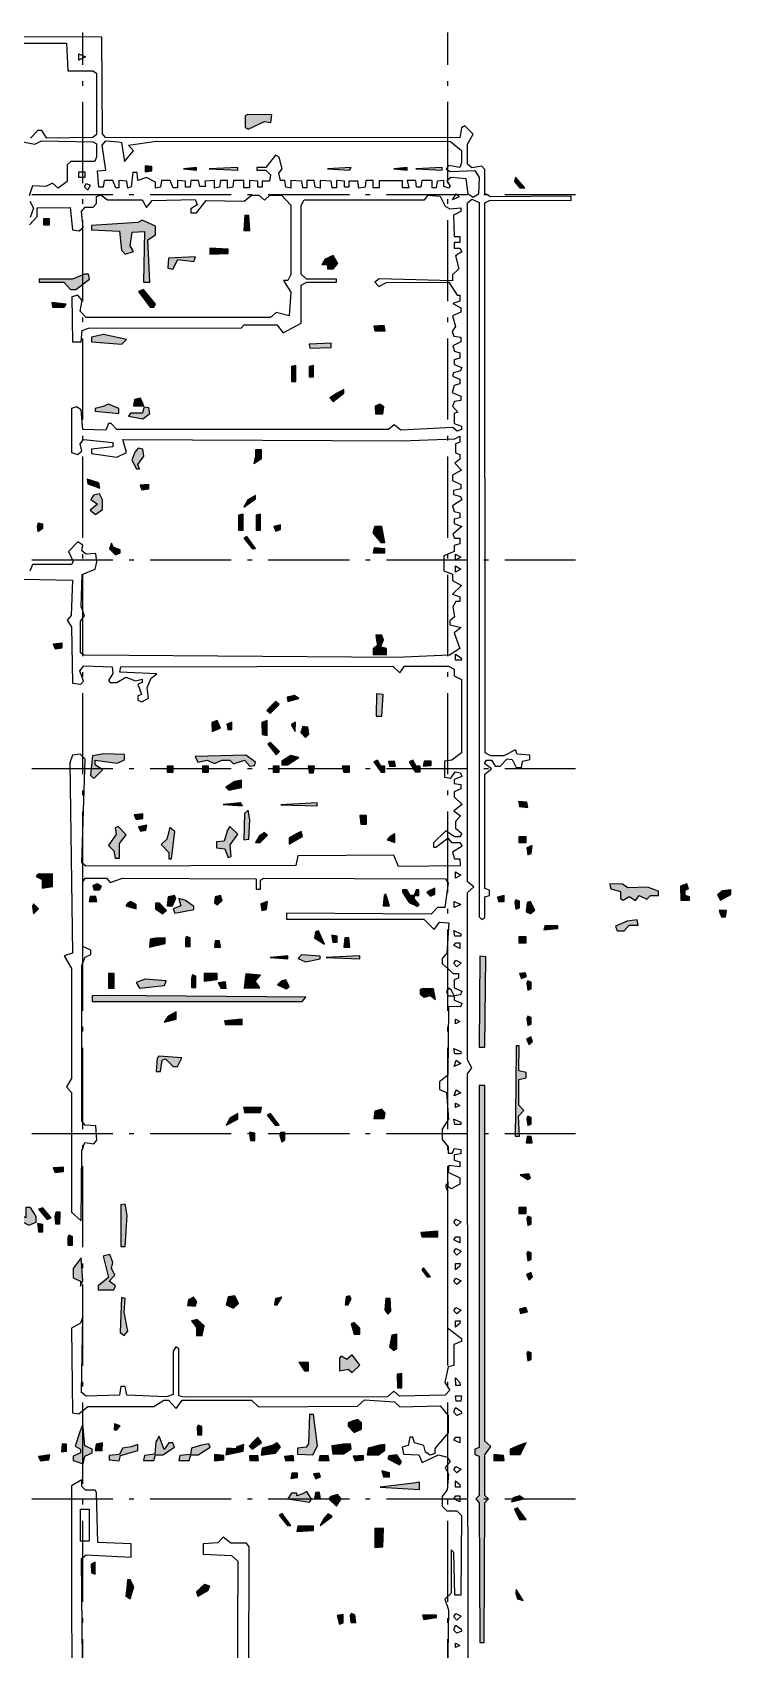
# Model space of a CAD drawing. Header units: millimetres. Extents: x -7200 to 93979, y -9600 to 40920.
# Drawn here: x 81929 to 93979, y 7298 to 35200 of the extents above; entities that cross this region are included whole.
import ezdxf

# ---------------------------------------------------------------- set-up
doc = ezdxf.new("R2010")
doc.units = ezdxf.units.MM
doc.linetypes.add('ОСЕВАЯ', pattern=[2040, 1400, -280, 80, -280])
for name, color, linetype in [('ЗАЛИВКА', 7, 'Continuous'), ('ОСИ', 1, 'ОСЕВАЯ'), ('ПЛАН', 7, 'Continuous')]:
    doc.layers.add(name, color=color, linetype=linetype)

msp = doc.modelspace()

# ---------------------------------------------------------------- hatches: boundary and pattern name
at = {"layer": 'ЗАЛИВКА'}
for points in [[(85647, 33782), (85602, 33757), (85602, 33559), (85650, 33528), (85932, 33660), (86046, 33645), (86061, 33777)], [(83876, 32846), (83876, 32792), (83990, 32808), (83990, 32884), (83876, 32899)], [(84536, 32846), (84764, 32820), (84764, 32871)], [(84980, 32846), (85475, 32820), (85475, 32871)], [(87023, 32846), (87401, 32820), (87432, 32871)], [(88166, 32846), (88394, 32820), (88394, 32871)], [(88546, 32846), (89003, 32820), (89003, 32871)], [(90265, 32704), (90247, 32625), (90341, 32516), (90425, 32516)], [(82124, 31932), (82124, 31881), (82226, 31881), (82226, 31983), (82124, 31983)], [(83749, 31919), (82949, 31868), (82949, 31792), (83431, 31767), (83467, 31444), (83530, 31371), (83675, 31419), (83614, 31518), (83650, 31754), (83863, 31764), (83848, 30891), (83957, 30891), (83921, 31622), (84053, 31708), (84053, 31856), (83825, 31957)], [(85594, 32044), (85576, 31780), (85680, 31780), (85665, 32041)], [(84277, 31305), (84269, 31132), (84355, 31117), (84439, 31279), (84716, 31249), (84744, 31325)], [(84992, 31424), (84992, 31371), (85310, 31386), (85310, 31462), (84992, 31477)], [(86980, 31285), (86922, 31196), (87023, 31196), (87023, 31120), (87117, 31120), (87201, 31213), (87122, 31348)], [(82827, 31026), (82619, 30942), (82048, 30942), (82048, 30891), (82472, 30891), (82589, 30764), (82680, 30764), (82913, 30944), (82898, 31026)], [(83759, 30731), (83962, 30460), (84025, 30460), (84056, 30510), (83845, 30764)], [(82264, 30538), (82279, 30460), (82477, 30460), (82510, 30513)], [(87823, 30132), (87838, 30053), (88016, 30053), (88001, 30142)], [(83157, 29987), (82949, 29939), (82949, 29863), (83474, 29820), (83556, 29901)], [(86703, 29822), (86719, 29754), (87087, 29761), (87087, 29838)], [(86399, 29437), (86401, 29178), (86477, 29178), (86477, 29452)], [(86703, 29437), (86706, 29254), (86782, 29254), (86782, 29452)], [(87188, 28977), (87061, 28893), (87120, 28830), (87302, 28975), (87302, 29038)], [(83150, 28746), (83012, 28708), (83012, 28665), (83419, 28627), (83419, 28711), (83241, 28784)], [(83690, 28868), (83672, 28759), (83850, 28759), (83797, 28886)], [(87846, 28749), (87848, 28619), (87975, 28619), (87993, 28741), (87924, 28784)], [(83843, 28683), (83830, 28632), (83624, 28632), (83589, 28576), (83837, 28530), (83957, 28624), (83939, 28721), (83858, 28736)], [(83700, 27957), (83647, 27817), (83726, 27667), (83779, 27667), (83749, 27746), (83855, 27888), (83837, 28010), (83754, 28025)], [(85779, 27896), (85749, 27764), (85881, 27850), (85881, 27997), (85779, 27997)], [(82873, 27492), (82888, 27413), (83091, 27337), (83076, 27426)], [(83787, 27388), (83820, 27307), (83939, 27325), (83939, 27401)], [(82982, 27218), (82936, 27139), (83051, 27061), (82924, 26956), (83018, 26883), (83139, 26969), (83139, 27137), (83086, 27236)], [(85647, 27134), (85576, 27007), (85779, 27154), (85779, 27210)], [(85485, 26873), (85487, 26614), (85564, 26614), (85564, 26888)], [(85790, 26873), (85792, 26614), (85868, 26614), (85868, 26888)], [(82010, 26677), (82025, 26591), (82111, 26644), (82111, 26715), (82028, 26731)], [(86094, 26675), (86132, 26593), (86211, 26624), (86211, 26703)], [(87820, 26621), (87805, 26568), (87940, 26398), (88013, 26398), (87962, 26677), (87838, 26677)], [(83279, 26340), (83259, 26291), (83363, 26187), (83444, 26218), (83444, 26271), (83322, 26319), (83297, 26385)], [(85576, 26472), (85724, 26296), (85779, 26296), (85632, 26500)], [(87828, 26304), (87810, 26223), (88013, 26223), (88013, 26291)], [(82289, 24646), (82322, 24565), (82441, 24583), (82441, 24659)], [(87869, 24712), (87884, 24624), (87810, 24565), (87810, 24469), (88039, 24469), (88039, 24568), (87937, 24598), (87990, 24715), (87957, 24799), (87853, 24799)], [(86325, 23733), (86340, 23656), (86528, 23707), (86452, 23758)], [(87866, 23786), (87861, 23403), (87962, 23403), (87985, 23778)], [(86048, 23578), (85975, 23502), (86031, 23446), (86188, 23606), (86122, 23654)], [(85028, 23291), (85031, 23136), (85178, 23197), (85119, 23326)], [(85282, 23263), (85300, 23174), (85373, 23174), (85373, 23301)], [(85891, 23291), (85894, 23085), (85982, 23070), (85982, 23326)], [(86396, 23260), (86462, 23139), (86467, 23301)], [(86579, 23172), (86561, 23118), (86642, 23037), (86698, 23093), (86681, 23212), (86597, 23227)], [(85995, 22920), (86137, 22735), (86193, 22791), (86038, 22946)], [(83165, 22750), (82967, 22717), (82931, 22382), (82987, 22326), (83139, 22474), (83012, 22565), (83012, 22641), (83391, 22590), (83520, 22649), (83520, 22743)], [(84739, 22705), (84784, 22611), (84947, 22646), (85069, 22583), (85198, 22641), (85338, 22641), (85399, 22580), (85592, 22641), (85680, 22537), (85762, 22552), (85782, 22611), (85614, 22730)], [(86389, 22722), (86236, 22628), (86236, 22565), (86333, 22565), (86528, 22692)], [(87820, 22613), (87947, 22438), (88013, 22438), (88013, 22540), (87940, 22540), (87884, 22641)], [(88077, 22618), (88092, 22540), (88193, 22540), (88178, 22628)], [(88432, 22616), (88534, 22441), (88622, 22438), (88622, 22540), (88549, 22540), (88493, 22641)], [(88691, 22626), (88673, 22537), (88813, 22552), (88813, 22628)], [(84256, 22489), (84256, 22438), (84358, 22438), (84358, 22540), (84256, 22540)], [(84866, 22489), (84866, 22438), (84967, 22438), (84967, 22540), (84866, 22540)], [(86084, 22489), (86084, 22438), (86186, 22438), (86186, 22540), (86084, 22540)], [(86698, 22484), (86706, 22425), (86782, 22425), (86797, 22540), (86691, 22540)], [(87287, 22499), (87302, 22438), (87404, 22438), (87404, 22540), (87272, 22540)], [(85424, 22273), (85267, 22179), (85322, 22123), (85538, 22172), (85538, 22298)], [(85221, 21880), (85553, 21854), (85523, 21905)], [(85592, 21722), (85576, 21268), (85665, 21283), (85680, 21613), (85650, 21778)], [(86219, 21875), (86846, 21854), (86846, 21905)], [(90328, 21887), (90336, 21842), (90481, 21826), (90463, 21918), (90318, 21933)], [(83358, 21476), (83375, 21369), (83241, 21171), (83337, 21080), (83355, 20953), (83431, 20953), (83431, 21207), (83548, 21354), (83408, 21499)], [(83685, 21702), (83718, 21621), (83837, 21638), (83837, 21715)], [(83759, 21496), (83794, 21418), (83888, 21435), (83903, 21524)], [(85297, 21435), (85239, 21248), (85107, 21232), (85107, 21131), (85251, 21113), (85307, 20966), (85361, 20984), (85345, 21182), (85475, 21369), (85335, 21499)], [(87577, 21689), (87597, 21537), (87696, 21537), (87696, 21689)], [(84302, 21484), (84251, 21283), (84150, 21189), (84282, 21052), (84282, 20940), (84332, 20940), (84386, 21410)], [(85850, 21339), (85779, 21220), (85858, 21220), (85985, 21347), (85937, 21397)], [(86498, 21377), (86363, 21298), (86363, 21194), (86592, 21329), (86569, 21410)], [(88100, 21319), (88054, 21268), (88186, 21220), (88186, 21372)], [(90323, 21270), (90323, 21220), (90450, 21220), (90450, 21321), (90323, 21321)], [(90460, 21131), (90476, 21011), (90539, 21034), (90554, 21169)], [(82025, 20676), (81995, 20638), (82099, 20582), (82099, 20433), (82276, 20463), (82276, 20681)], [(82974, 20483), (82990, 20407), (83086, 20407), (83122, 20463), (83051, 20509)], [(88318, 20364), (88432, 20189), (88572, 20120), (88605, 20153), (88521, 20247), (88521, 20306), (88597, 20306), (88597, 20407), (88549, 20407), (88518, 20306), (88447, 20306), (88391, 20407), (88318, 20407)], [(88785, 20397), (88737, 20359), (88798, 20298), (88876, 20329), (88876, 20433)], [(91902, 20466), (91910, 20423), (92075, 20379), (92075, 20258), (92123, 20227), (92227, 20293), (92339, 20225), (92397, 20306), (92532, 20245), (92593, 20306), (92735, 20306), (92735, 20382), (92544, 20450), (92202, 20440), (92113, 20506), (91894, 20509)], [(93115, 20471), (93121, 20230), (93268, 20230), (93268, 20283), (93192, 20311), (93192, 20402), (93253, 20423), (93220, 20509)], [(93839, 20390), (93753, 20321), (93803, 20230), (93979, 20326), (93979, 20407)], [(81931, 20120), (81949, 19991), (82033, 20077), (81949, 20164)], [(82929, 20291), (82911, 20204), (83040, 20204), (83025, 20293)], [(83573, 20169), (83543, 20131), (83723, 20077), (83723, 20151), (83624, 20204)], [(84053, 20128), (84053, 20077), (84183, 19994), (84241, 20052), (84122, 20179), (84053, 20179)], [(84274, 20288), (84256, 20128), (84345, 20128), (84406, 20263), (84381, 20306)], [(84475, 20192), (84490, 20128), (84358, 20080), (84388, 20001), (84713, 20065), (84713, 20120), (84569, 20225), (84459, 20255)], [(85086, 20288), (85069, 20181), (85124, 20148), (85203, 20225), (85173, 20306)], [(85871, 20166), (85889, 20049), (85970, 20065), (85985, 20204)], [(88001, 20306), (87985, 20128), (88089, 20128), (88026, 20331)], [(89955, 20280), (89970, 20204), (90069, 20204), (90069, 20306)], [(90257, 20194), (90272, 20072), (90336, 20095), (90336, 20212), (90272, 20235)], [(90468, 20186), (90450, 20024), (90526, 19996), (90600, 20057), (90524, 20204)], [(92194, 19864), (91991, 19778), (92021, 19697), (92141, 19697), (92227, 19798), (92382, 19798), (92367, 19887)], [(93798, 19996), (93819, 19938), (93890, 19938), (93905, 20052), (93778, 20052)], [(84066, 19572), (83964, 19557), (83949, 19417), (84218, 19481), (84218, 19577)], [(84571, 19559), (84574, 19430), (84650, 19430), (84650, 19577), (84586, 19600)], [(86813, 19679), (86795, 19577), (86972, 19468), (86866, 19697)], [(87104, 19565), (87112, 19506), (87188, 19506), (87188, 19608), (87094, 19625)], [(87320, 19580), (87302, 19417), (87407, 19417), (87391, 19577)], [(90323, 19544), (90323, 19493), (90450, 19493), (90450, 19595), (90323, 19595)], [(90773, 19783), (90755, 19719), (90996, 19742), (90996, 19785)], [(85086, 19529), (85069, 19417), (85173, 19417), (85157, 19526)], [(86033, 19240), (86338, 19214), (86338, 19265)], [(86574, 19285), (86516, 19222), (86645, 19163), (86896, 19214), (86896, 19260)], [(86998, 19240), (87582, 19214), (87582, 19265)], [(89648, 19260), (89640, 17691), (89737, 17691), (89752, 19252)], [(83241, 18833), (83241, 18707), (83342, 18707), (83342, 18960), (83241, 18960)], [(83876, 18866), (83721, 18808), (83777, 18707), (84208, 18757), (84236, 18836)], [(84673, 18877), (84675, 18719), (84751, 18719), (84751, 18917), (84690, 18938)], [(84891, 18894), (84891, 18828), (85119, 18859), (85119, 18960), (84891, 18960)], [(85137, 18800), (85180, 18707), (85274, 18707), (85259, 18821)], [(85614, 18958), (85581, 18712), (85856, 18714), (85772, 18833), (85863, 18935)], [(86239, 18836), (86158, 18765), (86310, 18701), (86363, 18734), (86300, 18851)], [(88678, 18704), (88622, 18684), (88622, 18610), (88688, 18557), (88800, 18585), (88884, 18516), (88851, 18701)], [(90336, 18960), (90371, 18877), (90455, 18910), (90432, 18973)], [(90460, 18798), (90476, 18676), (90539, 18699), (90539, 18816), (90476, 18839)], [(83198, 18585), (82962, 18577), (82962, 18478), (86587, 18478), (86648, 18554)], [(84274, 18229), (84206, 18123), (84409, 18176), (84409, 18300)], [(85366, 18156), (85244, 18146), (85264, 18085), (85551, 18077), (85551, 18173)], [(90460, 18189), (90476, 18067), (90539, 18090), (90539, 18206), (90476, 18229)], [(90458, 17828), (90501, 17732), (90559, 17790), (90529, 17869)], [(90272, 17013), (90260, 16155), (90336, 16155), (90318, 16501), (90407, 16600), (90323, 16694), (90323, 17133), (90450, 17163), (90450, 17255), (90323, 17285), (90328, 17717), (90275, 17717)], [(84081, 17503), (84066, 17272), (84142, 17272), (84167, 17470), (84228, 17491), (84360, 17361), (84431, 17361), (84508, 17506), (84109, 17539)], [(89638, 13909), (89638, 10784), (89562, 10756), (89562, 10665), (89638, 10637), (89638, 9959), (89579, 9901), (89638, 9830), (89651, 7423), (89727, 7423), (89739, 9830), (89798, 9901), (89739, 9959), (89739, 10657), (89841, 10804), (89739, 10896), (89739, 17031), (89638, 17031)], [(85343, 16473), (85272, 16346), (85475, 16447), (85475, 16549)], [(85581, 16607), (85589, 16562), (85868, 16562), (85883, 16650), (85574, 16650)], [(85982, 16518), (86120, 16346), (86186, 16346), (86038, 16549)], [(87836, 16587), (87823, 16460), (88001, 16460), (88018, 16551), (87957, 16625)], [(90460, 16463), (90476, 16341), (90539, 16364), (90539, 16480), (90476, 16503)], [(85683, 16150), (85691, 16079), (85767, 16079), (85767, 16206), (85675, 16224)], [(86198, 16166), (86231, 16061), (86287, 16094), (86287, 16219), (86213, 16219)], [(90468, 16153), (90450, 16041), (90554, 16041), (90539, 16150)], [(82289, 15610), (82322, 15528), (82467, 15546), (82467, 15622)], [(90349, 15488), (90478, 15407), (90524, 15434), (90496, 15508)], [(81819, 14835), (81819, 14747), (81723, 14802), (81578, 14785), (81563, 14673), (81667, 14617), (81769, 14673), (81868, 14620), (81997, 14670), (81997, 14769), (81896, 14924), (81819, 14924)], [(82035, 14899), (82182, 14719), (82256, 14747), (82111, 14922)], [(82314, 14772), (82330, 14645), (82403, 14645), (82406, 14848), (82332, 14848)], [(83457, 14970), (83457, 14252), (83533, 14252), (83566, 14785), (83533, 14983)], [(90323, 14873), (90323, 14823), (90450, 14823), (90450, 14924), (90323, 14924)], [(82028, 14576), (82035, 14505), (82111, 14505), (82111, 14632), (82020, 14650)], [(88635, 14493), (88650, 14417), (88927, 14417), (88927, 14518)], [(90460, 14736), (90476, 14615), (90539, 14637), (90539, 14754), (90476, 14777)], [(82540, 14406), (82543, 14277), (82619, 14277), (82619, 14424), (82556, 14447)], [(82703, 13965), (82632, 13876), (82632, 13713), (82759, 13655), (82761, 13566), (82802, 13668), (82771, 14056)], [(83152, 14087), (83241, 13718), (83063, 13576), (83063, 13503), (83337, 13503), (83365, 13576), (83256, 13652), (83350, 13757), (83294, 13878), (83320, 13975), (83266, 14112)], [(90460, 14127), (90476, 14005), (90539, 14028), (90539, 14145), (90476, 14168)], [(88648, 13850), (88742, 13731), (88800, 13731), (88678, 13883)], [(90458, 13767), (90501, 13670), (90559, 13729), (90529, 13807)], [(85305, 13383), (85272, 13249), (85401, 13188), (85485, 13272), (85424, 13401)], [(87346, 13383), (87328, 13249), (87376, 13249), (87432, 13350), (87401, 13401)], [(83467, 13371), (83444, 12772), (83513, 12716), (83576, 12792), (83515, 13117), (83533, 13358)], [(84624, 13335), (84604, 13236), (84739, 13221), (84769, 13300), (84708, 13376)], [(86127, 13358), (86109, 13249), (86153, 13249), (86236, 13376)], [(88031, 13361), (88013, 13160), (88061, 13084), (88117, 13140), (88102, 13358)], [(90336, 13173), (90351, 13097), (90473, 13127), (90445, 13198)], [(84675, 12970), (84764, 12858), (84764, 12716), (84860, 12716), (84891, 12886), (84774, 12995)], [(87429, 12921), (87480, 12741), (87582, 12741), (87582, 12843), (87480, 12944)], [(88133, 12723), (88089, 12520), (88163, 12457), (88216, 12490), (88216, 12741)], [(87399, 12345), (87358, 12305), (87259, 12358), (87226, 12327), (87226, 12109), (87379, 12137), (87447, 12081), (87582, 12206), (87447, 12386)], [(90460, 12401), (90476, 12279), (90539, 12302), (90539, 12419), (90476, 12442)], [(86528, 12256), (86625, 12107), (86693, 12107), (86693, 12254)], [(88226, 12048), (88229, 11815), (88305, 11815), (88305, 12063)], [(82748, 11053), (82670, 10809), (82759, 10759), (82759, 10693), (82632, 10634), (82632, 10563), (82804, 10505), (82837, 10637), (82962, 10693), (82962, 10754), (82835, 10812), (82802, 11193)], [(83345, 11193), (83340, 11091), (83388, 11091), (83444, 11160)], [(84774, 11132), (84777, 11002), (84853, 11002), (84853, 11150), (84789, 11172)], [(86711, 11355), (86693, 10850), (86655, 10792), (86503, 10774), (86503, 10672), (86767, 10657), (86848, 10815), (86782, 11353)], [(87450, 11238), (87379, 11213), (87379, 11152), (87480, 11043), (87607, 11099), (87607, 11208), (87546, 11269)], [(84058, 10883), (84041, 10672), (83863, 10647), (83848, 10558), (84025, 10558), (84056, 10660), (84178, 10660), (84381, 10792), (84353, 10863), (84284, 10863), (84206, 10751), (84117, 10982)], [(85744, 10886), (85670, 10809), (85724, 10756), (85883, 10873), (85817, 10962)], [(82033, 10632), (82068, 10553), (82213, 10571), (82228, 10660)], [(82446, 10848), (82429, 10708), (82517, 10723), (82517, 10845)], [(83030, 10845), (83012, 10736), (83134, 10736), (83137, 10863)], [(83632, 10799), (83482, 10774), (83434, 10662), (83254, 10647), (83254, 10571), (83424, 10556), (83447, 10650), (83749, 10733), (83749, 10837)], [(84848, 10827), (84675, 10774), (84660, 10662), (84472, 10647), (84457, 10558), (84635, 10558), (84665, 10660), (84789, 10660), (84995, 10789), (84975, 10850)], [(85069, 10609), (85069, 10556), (85234, 10571), (85234, 10647), (85069, 10662)], [(85460, 10799), (85444, 10761), (85284, 10774), (85269, 10660), (85564, 10723), (85579, 10837)], [(85673, 10644), (85683, 10558), (85833, 10558), (85817, 10647)], [(86084, 10827), (85894, 10774), (85876, 10652), (86122, 10688), (86211, 10794), (86155, 10863)], [(86279, 10627), (86295, 10558), (86442, 10558), (86427, 10647)], [(86889, 10644), (86871, 10558), (87051, 10558), (87036, 10647)], [(87290, 10840), (87097, 10812), (87112, 10672), (87300, 10677), (87432, 10764), (87417, 10850)], [(87467, 10634), (87500, 10553), (87645, 10571), (87645, 10647)], [(87922, 10825), (87721, 10774), (87706, 10660), (87902, 10660), (88013, 10738), (88013, 10835)], [(88082, 10642), (88064, 10589), (88267, 10487), (88298, 10535), (88216, 10660)], [(89892, 10611), (89892, 10558), (90072, 10558), (90057, 10647), (89892, 10662)], [(90333, 10827), (90171, 10756), (90171, 10665), (90349, 10662), (90450, 10863)], [(86406, 10340), (86389, 10251), (86503, 10266), (86503, 10342)], [(86782, 10330), (86818, 10246), (86901, 10279), (86879, 10342)], [(87973, 10340), (87988, 10279), (88089, 10279), (88089, 10350), (87957, 10380)], [(88506, 10167), (87929, 10101), (88610, 10063), (88610, 10185)], [(86592, 9987), (86490, 9949), (86490, 10000), (86401, 10000), (86338, 9901), (86711, 9842), (86747, 9896), (86663, 10025)], [(86813, 10010), (86795, 9898), (86899, 9898), (86884, 10007)], [(87077, 9939), (87046, 9901), (87176, 9771), (87257, 9898), (87196, 9974)], [(90227, 9918), (90196, 9847), (90412, 9898), (90336, 9949)], [(86186, 9616), (86333, 9441), (86389, 9441), (86241, 9644)], [(86967, 9568), (86896, 9441), (87102, 9594), (87036, 9642)], [(90247, 9723), (90336, 9543), (90450, 9543), (90303, 9746)], [(86508, 9426), (86490, 9337), (86782, 9352), (86782, 9429)], [(87836, 9223), (87836, 9058), (87975, 9073), (87990, 9390), (87836, 9390)], [(82946, 8771), (82949, 8621), (83012, 8598), (83012, 8807)], [(83558, 8365), (83540, 8228), (83614, 8172), (83678, 8383), (83614, 8502), (83573, 8502)], [(84833, 8360), (84759, 8296), (84787, 8223), (84962, 8324), (84990, 8395), (84904, 8423)], [(90272, 8274), (90303, 8177), (90399, 8147), (90275, 8337)], [(87186, 7885), (87229, 7738), (87290, 7758), (87290, 7905)], [(87414, 7883), (87427, 7766), (87508, 7766), (87493, 7900), (87429, 7923)], [(88661, 7893), (88686, 7819), (88902, 7850), (88902, 7893)]]:
    msp.add_hatch(color=7, dxfattribs=at).paths.add_polyline_path(points)

# ---------------------------------------------------------------- linework, layer by layer
at = {"layer": 'ОСИ', "linetype": 'ОСЕВАЯ'}
for p, q in [((82800, -8200), (82800, 35200)), ((89100, -8200), (89100, 35200)), ((-5800, 32400), (91300, 32400)), ((-5800, 26100), (91300, 26100)), ((-5800, 22500), (91300, 22500)), ((-5800, 16200), (91300, 16200)), ((-5800, 9900), (91300, 9900))]:
    msp.add_line(p, q, dxfattribs=at)
at = {"layer": 'ПЛАН'}
for points in [[(89447, 6814), (89435, 17229), (89511, 17333), (89435, 17473), (89437, 20362), (89549, 20458), (89435, 20547), (89435, 32257), (89513, 32320), (89638, 32262), (89638, 19940), (89684, 19895), (89739, 19928), (89739, 20283), (89816, 20311), (89816, 20402), (89739, 20430), (89739, 22403), (89849, 22496), (89732, 22583), (89767, 22641), (89854, 22641), (89917, 22540), (90001, 22540), (90120, 22669), (90209, 22654), (90275, 22514), (90371, 22514), (90387, 22626), (90514, 22656), (90514, 22730), (90295, 22745), (90267, 22819), (90062, 22717), (89838, 22717), (89742, 22768), (89739, 32259), (89828, 32302), (91224, 32300), (91224, 32376), (89841, 32361), (89739, 32417), (89739, 32836), (89684, 32891), (89511, 32863), (89435, 32927), (89435, 33270), (89536, 33445), (89389, 33587), (89333, 33554), (89303, 33379), (83193, 33384), (83139, 33447), (83127, 35118), (78999, 35130)], [(79598, 35016), (82517, 35016), (82543, 34534), (82974, 34534), (83038, 34493), (83038, 33435), (82974, 33384), (82177, 33376), (82094, 33506), (82025, 33506), (81896, 33376)], [(81705, 33325), (81972, 33270), (82088, 33330), (82974, 33313), (83038, 33275), (83038, 33054), (83007, 32973), (82591, 32973), (82530, 32912), (82530, 32627), (82373, 32511), (82276, 32599), (82162, 32539), (81934, 32554), (81873, 32381)], [(81878, 31881), (82010, 32021), (82010, 32173), (82583, 32178), (82619, 31792), (82736, 31774), (82804, 31833), (82776, 32110), (82840, 32186), (82977, 32186), (83038, 32247), (83038, 32366), (83111, 32394), (83226, 32313), (83822, 32313), (83898, 32178), (83997, 32300), (84739, 32315), (84774, 32226), (84662, 32155), (84662, 32084), (84764, 32084), (84926, 32300), (85581, 32287), (85711, 32389), (85838, 32389), (85932, 32305), (86026, 32389), (86226, 32389), (86389, 32221), (86391, 31021), (86335, 30916), (86262, 30916), (86389, 30718), (86358, 30307), (86137, 30368), (86041, 30282), (82860, 30282), (82754, 30388), (82787, 30574), (82715, 30668), (82611, 30635), (82619, 29863), (82771, 29863), (82787, 30056), (82898, 30097), (85536, 30104), (85586, 30155), (86145, 30155), (86257, 30015), (86566, 30185), (86566, 30838), (86665, 30891), (87176, 30891), (87176, 30942), (86660, 30942), (86566, 31026), (86566, 32214), (86620, 32313), (88694, 32313), (88757, 32391), (88965, 32376), (89051, 32201), (89130, 32158), (89321, 32173), (89321, 32107), (89194, 32044), (89206, 31678), (89308, 31678), (89308, 31576), (89206, 31576), (89206, 31475), (89305, 31475), (89341, 31414), (89232, 31343), (89290, 31120), (89181, 31015), (89181, 30911), (87914, 30949), (87838, 30889), (87909, 30815), (88039, 30883), (89117, 30891), (89262, 30663), (89308, 30663), (89308, 30561), (89183, 30520), (89321, 30447), (89321, 30371), (89176, 30312), (89229, 30124), (89173, 30036), (89204, 29957), (89321, 29939), (89321, 29863), (89186, 29794), (89211, 29701), (89308, 29670), (89308, 29576), (89206, 29551), (89206, 29470), (89338, 29419), (89318, 29358), (89196, 29327), (89176, 29266), (89308, 29216), (89308, 29134), (89206, 29109), (89173, 28985), (89321, 28924), (89321, 28848), (89211, 28832), (89181, 28751), (89270, 28650), (89206, 28627), (89206, 28454), (89333, 28403), (89333, 28350), (89257, 28322), (89183, 28383), (88290, 28335), (88171, 28429), (88074, 28350), (83386, 28350), (83289, 28454), (83241, 28454), (83195, 28335), (82802, 28350), (82769, 28690), (82690, 28741), (82606, 28711), (82606, 27949), (82710, 27916), (82784, 27977), (82754, 28099), (82814, 28175), (83317, 28124), (83317, 28048), (82949, 28010), (82949, 27934), (83388, 27868), (83551, 27952), (83490, 28177), (88305, 28152), (89219, 28188), (89308, 28231), (89308, 28129), (89232, 28101), (89232, 27944), (89308, 27916), (89308, 27837), (89219, 27766), (89333, 27644), (89181, 27563), (89181, 27467), (89321, 27401), (89321, 27327), (89194, 27297), (89194, 27226), (89318, 27195), (89338, 27134), (89178, 27033), (89209, 26936), (89308, 26911), (89308, 26824), (89206, 26799), (89206, 26728), (89338, 26677), (89186, 26543), (89211, 26474), (89308, 26474), (89308, 26375), (89206, 26345), (89206, 26243), (89029, 26170), (89029, 25911), (89181, 25855), (89181, 25741), (89336, 25659), (89181, 25507), (89308, 25459), (89308, 25383), (89234, 25383), (89183, 25289), (89211, 25114), (89130, 25048), (89130, 24979), (89328, 24933), (89206, 24842), (89308, 24570), (89125, 24456), (88204, 24415), (82822, 24456), (82759, 24497), (82761, 25040), (82830, 25134), (82769, 25294), (82789, 25845), (83010, 25939), (83043, 26063), (83025, 26208), (82855, 26195), (82781, 26253), (82797, 26355), (82713, 26408), (82550, 26246), (82634, 26068), (82604, 26017), (81934, 26017), (81883, 25903)], [(81883, 32290), (81946, 32165), (81890, 32008)], [(80624, 25789), (82619, 25751), (82601, 25141), (82530, 25060), (82606, 24946), (82619, 23974), (82764, 23956), (82814, 24007), (82748, 24187), (82817, 24268), (83304, 24253), (83320, 24141), (83241, 24019), (83274, 23986), (83388, 23986), (83543, 24075), (83711, 24014), (83825, 24042), (83825, 23984), (83749, 23956), (83812, 23776), (83749, 23753), (83749, 23679), (83820, 23651), (83931, 23712), (83909, 23898), (83977, 24060), (84079, 24134), (83441, 24164), (83457, 24253), (88150, 24266), (88272, 24151), (88348, 24266), (89107, 24266), (89206, 24212), (89206, 24096), (89333, 24037), (89333, 22768), (89168, 22646), (89041, 22628), (89041, 22349), (89150, 22334), (89227, 22443), (89315, 22425), (89338, 22362), (89206, 22311), (89206, 22238), (89321, 22222), (89321, 22146), (89206, 22095), (89206, 22009), (89346, 21877), (89201, 21770), (89318, 21682), (89232, 21583), (89232, 21468), (89341, 21380), (89305, 21321), (89214, 21321), (89064, 21423), (88851, 21217), (88851, 21143), (88892, 21143), (89100, 21296), (89161, 21220), (89305, 21220), (89343, 21159), (89181, 21055), (89211, 20940), (89303, 20940), (89310, 20821), (88249, 20811), (88168, 21004), (86510, 20994), (86477, 20826), (82853, 20813), (82781, 20872), (82840, 22659), (82751, 22745), (82619, 22730), (82573, 22595), (82622, 19316), (82479, 19265), (82606, 19049), (82606, 17153), (82520, 17008), (82606, 16912), (82606, 14846), (82769, 14698), (82781, 15904), (82835, 16046), (82987, 16023), (83040, 16087), (83025, 16333), (82840, 16348), (82781, 16417), (82784, 19100), (82842, 19242), (82936, 19293), (82936, 19364), (82797, 19430), (82797, 20547), (82840, 20610), (83210, 20610), (83271, 20534), (83487, 20610), (85792, 20598), (85792, 20420), (85868, 20420), (85863, 20572), (85919, 20608), (89057, 20598), (89105, 20522), (89049, 20103), (88919, 20103), (88813, 19986), (86312, 20001), (86312, 19900), (88686, 19902), (88861, 19722), (88952, 19851), (89117, 19836), (89082, 19311), (89003, 19222), (89003, 19133), (89191, 18960), (89282, 18960), (89282, 18882), (89206, 18854), (89206, 18714), (89338, 18656), (89315, 18592), (89206, 18577), (89158, 18681), (89107, 18707), (89074, 18653), (89102, 18580), (89206, 18580), (89206, 18503), (89338, 18453), (89315, 18389), (89110, 18394), (89100, 17209), (88952, 17095), (88952, 16963), (89077, 16907), (89110, 16447), (89003, 16277), (89003, 16100), (89105, 15970), (89105, 15863), (89176, 15863), (89206, 15942), (89321, 15927), (89321, 15851), (89206, 15836), (89206, 15742), (89308, 15716), (89308, 15630), (89117, 15648), (89102, 15533), (89308, 15437), (89308, 15330), (89158, 15249), (89105, 15282), (89105, 15368), (89057, 15295), (89095, 15216), (89092, 12850), (89333, 12665), (89333, 12614), (89201, 12563), (89199, 12201), (89105, 12178), (89046, 11906), (89135, 11772), (89051, 11688), (88265, 11670), (88166, 11759), (88059, 11662), (84548, 11655), (84459, 11678), (84459, 12485), (84404, 12520), (84358, 12449), (84358, 11700), (84244, 11660), (83558, 11688), (83533, 11840), (83457, 11840), (83431, 11688), (82855, 11673), (82779, 11736), (82799, 13041), (82759, 12932), (82606, 12845), (82619, 11383), (82733, 11368), (82886, 11495), (84025, 11492), (84198, 11599), (84279, 11599), (84411, 11459), (84515, 11599), (85713, 11599), (85830, 11487), (87541, 11500), (87658, 11607), (88176, 11574), (88272, 11485), (88968, 11502), (89105, 11340), (89105, 11040), (88876, 10766), (88876, 10683), (88793, 10652), (88711, 10703), (88683, 10822), (88523, 10863), (88493, 10964), (88445, 10964), (88414, 10817), (88313, 10789), (88331, 10672), (88600, 10657), (88658, 10528), (88940, 10660), (89087, 10619), (89140, 10535), (89054, 10439), (89107, 10325), (89087, 10056), (89003, 9939), (89003, 9774), (89082, 9695), (89255, 9695), (89333, 9614), (89321, 8235), (89219, 8235), (89204, 8972), (89156, 9020), (89156, 8274), (89049, 8167), (89107, 7982), (89092, 6847)], [(82797, 6509), (82779, 8873), (82855, 8936), (83634, 8895), (83634, 9124), (83061, 9149), (83035, 10007), (83010, 10050), (82845, 10050), (82784, 10111), (82784, 10228), (82606, 10124), (82609, 5029)], [(85665, 6847), (85668, 9073), (85622, 9137), (85355, 9137), (85223, 9238), (85132, 9139), (84878, 9124), (84878, 8946), (85368, 8921), (85475, 8824), (85462, 6509)]]:
    msp.add_lwpolyline(points, dxfattribs=at)
for points in [[(82847, 34775), (82733, 34722), (82733, 34828)], [(85647, 33782), (85602, 33757), (85602, 33559), (85650, 33528), (85932, 33660), (86046, 33645), (86061, 33777)], [(83414, 33313), (83469, 33297), (83518, 32973), (83672, 33158), (83586, 33254), (84066, 33320), (89143, 33315), (89333, 33163), (89333, 32952), (89303, 32871), (89112, 32902), (89072, 32841), (89140, 32800), (89564, 32815), (89640, 32698), (89625, 32407), (89536, 32351), (89447, 32407), (89412, 32673), (89148, 32693), (89082, 32638), (89140, 32544), (89107, 32511), (89029, 32539), (89029, 32645), (88914, 32630), (88899, 32516), (88826, 32516), (88826, 32643), (88650, 32643), (88635, 32528), (88559, 32528), (88544, 32643), (88394, 32643), (88424, 32516), (88318, 32516), (88318, 32640), (87912, 32638), (87912, 32516), (87810, 32516), (87810, 32643), (87686, 32643), (87671, 32528), (87561, 32513), (87544, 32630), (87391, 32630), (87391, 32528), (87315, 32528), (87315, 32630), (87176, 32645), (87176, 32516), (87102, 32516), (87087, 32630), (86896, 32645), (86896, 32513), (86807, 32528), (86792, 32643), (86668, 32643), (86668, 32516), (86594, 32516), (86579, 32630), (86389, 32645), (86389, 32513), (86300, 32528), (86285, 32643), (86211, 32643), (86180, 32770), (86239, 32843), (86186, 33046), (86127, 33082), (85957, 32871), (85805, 32871), (85805, 32820), (85955, 32820), (86036, 32739), (86021, 32630), (85894, 32630), (85894, 32528), (85817, 32528), (85817, 32630), (85678, 32645), (85678, 32516), (85576, 32516), (85576, 32643), (85401, 32643), (85386, 32528), (85297, 32513), (85297, 32643), (85173, 32643), (85157, 32528), (85069, 32513), (85069, 32645), (84904, 32630), (84919, 32541), (84820, 32541), (84794, 32643), (84665, 32643), (84650, 32528), (84574, 32528), (84574, 32630), (84434, 32645), (84434, 32516), (84358, 32516), (84307, 32643), (84157, 32643), (84142, 32528), (84053, 32513), (84053, 32615), (83901, 32696), (83751, 32643), (83736, 32782), (83660, 32782), (83634, 32533), (83576, 32513), (83558, 32630), (83419, 32645), (83419, 32516), (83368, 32516), (83317, 32643), (83167, 32643), (83152, 32528), (83076, 32528), (83051, 32808), (83195, 32823), (83134, 33254), (83195, 33328)], [(82835, 32744), (82835, 32693), (82733, 32693), (82733, 32795), (82835, 32795)], [(83876, 32846), (83876, 32792), (83990, 32808), (83990, 32884), (83876, 32899)], [(84536, 32846), (84764, 32820), (84764, 32871)], [(84980, 32846), (85475, 32820), (85475, 32871)], [(87023, 32846), (87401, 32820), (87432, 32871)], [(88166, 32846), (88394, 32820), (88394, 32871)], [(88546, 32846), (89003, 32820), (89003, 32871)], [(90265, 32704), (90247, 32625), (90341, 32516), (90425, 32516)], [(82926, 32564), (82886, 32480), (82830, 32536), (82863, 32592)], [(89295, 32361), (89181, 32310), (89242, 32414)], [(82124, 31932), (82124, 31881), (82226, 31881), (82226, 31983), (82124, 31983)], [(83749, 31919), (82949, 31868), (82949, 31792), (83431, 31767), (83467, 31444), (83530, 31371), (83675, 31419), (83614, 31518), (83650, 31754), (83863, 31764), (83848, 30891), (83957, 30891), (83921, 31622), (84053, 31708), (84053, 31856), (83825, 31957)], [(85594, 32044), (85576, 31780), (85680, 31780), (85665, 32041)], [(84277, 31305), (84269, 31132), (84355, 31117), (84439, 31279), (84716, 31249), (84744, 31325)], [(84992, 31424), (84992, 31371), (85310, 31386), (85310, 31462), (84992, 31477)], [(86980, 31285), (86922, 31196), (87023, 31196), (87023, 31120), (87117, 31120), (87201, 31213), (87122, 31348)], [(82827, 31026), (82619, 30942), (82048, 30942), (82048, 30891), (82472, 30891), (82589, 30764), (82680, 30764), (82913, 30944), (82898, 31026)], [(83759, 30731), (83962, 30460), (84025, 30460), (84056, 30510), (83845, 30764)], [(82264, 30538), (82279, 30460), (82477, 30460), (82510, 30513)], [(87823, 30132), (87838, 30053), (88016, 30053), (88001, 30142)], [(83157, 29987), (82949, 29939), (82949, 29863), (83474, 29820), (83556, 29901)], [(86703, 29822), (86719, 29754), (87087, 29761), (87087, 29838)], [(86399, 29437), (86401, 29178), (86477, 29178), (86477, 29452)], [(86703, 29437), (86706, 29254), (86782, 29254), (86782, 29452)], [(87188, 28977), (87061, 28893), (87120, 28830), (87302, 28975), (87302, 29038)], [(83150, 28746), (83012, 28708), (83012, 28665), (83419, 28627), (83419, 28711), (83241, 28784)], [(83690, 28868), (83672, 28759), (83850, 28759), (83797, 28886)], [(87846, 28749), (87848, 28619), (87975, 28619), (87993, 28741), (87924, 28784)], [(83843, 28683), (83830, 28632), (83624, 28632), (83589, 28576), (83837, 28530), (83957, 28624), (83939, 28721), (83858, 28736)], [(83700, 27957), (83647, 27817), (83726, 27667), (83779, 27667), (83749, 27746), (83855, 27888), (83837, 28010), (83754, 28025)], [(85779, 27896), (85749, 27764), (85881, 27850), (85881, 27997), (85779, 27997)], [(82873, 27492), (82888, 27413), (83091, 27337), (83076, 27426)], [(83787, 27388), (83820, 27307), (83939, 27325), (83939, 27401)], [(82982, 27218), (82936, 27139), (83051, 27061), (82924, 26956), (83018, 26883), (83139, 26969), (83139, 27137), (83086, 27236)], [(85647, 27134), (85576, 27007), (85779, 27154), (85779, 27210)], [(85485, 26873), (85487, 26614), (85564, 26614), (85564, 26888)], [(85790, 26873), (85792, 26614), (85868, 26614), (85868, 26888)], [(82010, 26677), (82025, 26591), (82111, 26644), (82111, 26715), (82028, 26731)], [(86094, 26675), (86132, 26593), (86211, 26624), (86211, 26703)], [(87820, 26621), (87805, 26568), (87940, 26398), (88013, 26398), (87962, 26677), (87838, 26677)], [(83279, 26340), (83259, 26291), (83363, 26187), (83444, 26218), (83444, 26271), (83322, 26319), (83297, 26385)], [(85576, 26472), (85724, 26296), (85779, 26296), (85632, 26500)], [(87828, 26304), (87810, 26223), (88013, 26223), (88013, 26291)], [(89321, 26144), (89232, 26091), (89232, 26197)], [(89321, 25941), (89232, 25888), (89232, 25994)], [(82289, 24646), (82322, 24565), (82441, 24583), (82441, 24659)], [(87869, 24712), (87884, 24624), (87810, 24565), (87810, 24469), (88039, 24469), (88039, 24568), (87937, 24598), (87990, 24715), (87957, 24799), (87853, 24799)], [(89328, 24410), (89336, 24367), (89232, 24367), (89232, 24471)], [(86325, 23733), (86340, 23656), (86528, 23707), (86452, 23758)], [(87866, 23786), (87861, 23403), (87962, 23403), (87985, 23778)], [(86048, 23578), (85975, 23502), (86031, 23446), (86188, 23606), (86122, 23654)], [(85028, 23291), (85031, 23136), (85178, 23197), (85119, 23326)], [(85282, 23263), (85300, 23174), (85373, 23174), (85373, 23301)], [(85891, 23291), (85894, 23085), (85982, 23070), (85982, 23326)], [(86396, 23260), (86462, 23139), (86467, 23301)], [(86579, 23172), (86561, 23118), (86642, 23037), (86698, 23093), (86681, 23212), (86597, 23227)], [(85995, 22920), (86137, 22735), (86193, 22791), (86038, 22946)], [(83165, 22750), (82967, 22717), (82931, 22382), (82987, 22326), (83139, 22474), (83012, 22565), (83012, 22641), (83391, 22590), (83520, 22649), (83520, 22743)], [(84739, 22705), (84784, 22611), (84947, 22646), (85069, 22583), (85198, 22641), (85338, 22641), (85399, 22580), (85592, 22641), (85680, 22537), (85762, 22552), (85782, 22611), (85614, 22730)], [(86389, 22722), (86236, 22628), (86236, 22565), (86333, 22565), (86528, 22692)], [(87820, 22613), (87947, 22438), (88013, 22438), (88013, 22540), (87940, 22540), (87884, 22641)], [(88077, 22618), (88092, 22540), (88193, 22540), (88178, 22628)], [(88432, 22616), (88534, 22441), (88622, 22438), (88622, 22540), (88549, 22540), (88493, 22641)], [(88691, 22626), (88673, 22537), (88813, 22552), (88813, 22628)], [(84256, 22489), (84256, 22438), (84358, 22438), (84358, 22540), (84256, 22540)], [(84866, 22489), (84866, 22438), (84967, 22438), (84967, 22540), (84866, 22540)], [(86084, 22489), (86084, 22438), (86186, 22438), (86186, 22540), (86084, 22540)], [(86698, 22484), (86706, 22425), (86782, 22425), (86797, 22540), (86691, 22540)], [(87287, 22499), (87302, 22438), (87404, 22438), (87404, 22540), (87272, 22540)], [(85424, 22273), (85267, 22179), (85322, 22123), (85538, 22172), (85538, 22298)], [(85221, 21880), (85553, 21854), (85523, 21905)], [(85592, 21722), (85576, 21268), (85665, 21283), (85680, 21613), (85650, 21778)], [(86219, 21875), (86846, 21854), (86846, 21905)], [(90328, 21887), (90336, 21842), (90481, 21826), (90463, 21918), (90318, 21933)], [(83358, 21476), (83375, 21369), (83241, 21171), (83337, 21080), (83355, 20953), (83431, 20953), (83431, 21207), (83548, 21354), (83408, 21499)], [(83685, 21702), (83718, 21621), (83837, 21638), (83837, 21715)], [(83759, 21496), (83794, 21418), (83888, 21435), (83903, 21524)], [(85297, 21435), (85239, 21248), (85107, 21232), (85107, 21131), (85251, 21113), (85307, 20966), (85361, 20984), (85345, 21182), (85475, 21369), (85335, 21499)], [(87577, 21689), (87597, 21537), (87696, 21537), (87696, 21689)], [(84302, 21484), (84251, 21283), (84150, 21189), (84282, 21052), (84282, 20940), (84332, 20940), (84386, 21410)], [(85850, 21339), (85779, 21220), (85858, 21220), (85985, 21347), (85937, 21397)], [(86498, 21377), (86363, 21298), (86363, 21194), (86592, 21329), (86569, 21410)], [(88100, 21319), (88054, 21268), (88186, 21220), (88186, 21372)], [(90323, 21270), (90323, 21220), (90450, 21220), (90450, 21321), (90323, 21321)], [(90460, 21131), (90476, 21011), (90539, 21034), (90554, 21169)], [(82025, 20676), (81995, 20638), (82099, 20582), (82099, 20433), (82276, 20463), (82276, 20681)], [(89321, 20661), (89232, 20608), (89232, 20714)], [(82974, 20483), (82990, 20407), (83086, 20407), (83122, 20463), (83051, 20509)], [(88318, 20364), (88432, 20189), (88572, 20120), (88605, 20153), (88521, 20247), (88521, 20306), (88597, 20306), (88597, 20407), (88549, 20407), (88518, 20306), (88447, 20306), (88391, 20407), (88318, 20407)], [(88785, 20397), (88737, 20359), (88798, 20298), (88876, 20329), (88876, 20433)], [(91902, 20466), (91910, 20423), (92075, 20379), (92075, 20258), (92123, 20227), (92227, 20293), (92339, 20225), (92397, 20306), (92532, 20245), (92593, 20306), (92735, 20306), (92735, 20382), (92544, 20450), (92202, 20440), (92113, 20506), (91894, 20509)], [(93115, 20471), (93121, 20230), (93268, 20230), (93268, 20283), (93192, 20311), (93192, 20402), (93253, 20423), (93220, 20509)], [(93839, 20390), (93753, 20321), (93803, 20230), (93979, 20326), (93979, 20407)], [(81931, 20120), (81949, 19991), (82033, 20077), (81949, 20164)], [(82929, 20291), (82911, 20204), (83040, 20204), (83025, 20293)], [(83573, 20169), (83543, 20131), (83723, 20077), (83723, 20151), (83624, 20204)], [(84053, 20128), (84053, 20077), (84183, 19994), (84241, 20052), (84122, 20179), (84053, 20179)], [(84274, 20288), (84256, 20128), (84345, 20128), (84406, 20263), (84381, 20306)], [(84475, 20192), (84490, 20128), (84358, 20080), (84388, 20001), (84713, 20065), (84713, 20120), (84569, 20225), (84459, 20255)], [(85086, 20288), (85069, 20181), (85124, 20148), (85203, 20225), (85173, 20306)], [(85871, 20166), (85889, 20049), (85970, 20065), (85985, 20204)], [(88001, 20306), (87985, 20128), (88089, 20128), (88026, 20331)], [(89321, 20153), (89206, 20100), (89206, 20207)], [(89955, 20280), (89970, 20204), (90069, 20204), (90069, 20306)], [(90257, 20194), (90272, 20072), (90336, 20095), (90336, 20212), (90272, 20235)], [(90468, 20186), (90450, 20024), (90526, 19996), (90600, 20057), (90524, 20204)], [(92194, 19864), (91991, 19778), (92021, 19697), (92141, 19697), (92227, 19798), (92382, 19798), (92367, 19887)], [(93798, 19996), (93819, 19938), (93890, 19938), (93905, 20052), (93778, 20052)], [(84066, 19572), (83964, 19557), (83949, 19417), (84218, 19481), (84218, 19577)], [(84571, 19559), (84574, 19430), (84650, 19430), (84650, 19577), (84586, 19600)], [(86813, 19679), (86795, 19577), (86972, 19468), (86866, 19697)], [(87104, 19565), (87112, 19506), (87188, 19506), (87188, 19608), (87094, 19625)], [(87320, 19580), (87302, 19417), (87407, 19417), (87391, 19577)], [(89321, 19646), (89321, 19608), (89219, 19608), (89201, 19702)], [(90323, 19544), (90323, 19493), (90450, 19493), (90450, 19595), (90323, 19595)], [(90773, 19783), (90755, 19719), (90996, 19742), (90996, 19785)], [(85086, 19529), (85069, 19417), (85173, 19417), (85157, 19526)], [(86033, 19240), (86338, 19214), (86338, 19265)], [(86574, 19285), (86516, 19222), (86645, 19163), (86896, 19214), (86896, 19260)], [(86998, 19240), (87582, 19214), (87582, 19265)], [(89308, 19443), (89308, 19392), (89204, 19443), (89234, 19493), (89308, 19493)], [(89648, 19260), (89640, 17691), (89737, 17691), (89752, 19252)], [(89328, 19146), (89255, 19080), (89201, 19133), (89237, 19191)], [(83241, 18833), (83241, 18707), (83342, 18707), (83342, 18960), (83241, 18960)], [(83876, 18866), (83721, 18808), (83777, 18707), (84208, 18757), (84236, 18836)], [(84673, 18877), (84675, 18719), (84751, 18719), (84751, 18917), (84690, 18938)], [(84891, 18894), (84891, 18828), (85119, 18859), (85119, 18960), (84891, 18960)], [(85137, 18800), (85180, 18707), (85274, 18707), (85259, 18821)], [(85614, 18958), (85581, 18712), (85856, 18714), (85772, 18833), (85863, 18935)], [(86239, 18836), (86158, 18765), (86310, 18701), (86363, 18734), (86300, 18851)], [(88678, 18704), (88622, 18684), (88622, 18610), (88688, 18557), (88800, 18585), (88884, 18516), (88851, 18701)], [(90336, 18960), (90371, 18877), (90455, 18910), (90432, 18973)], [(90460, 18798), (90476, 18676), (90539, 18699), (90539, 18816), (90476, 18839)], [(83198, 18585), (82962, 18577), (82962, 18478), (86587, 18478), (86648, 18554)], [(84274, 18229), (84206, 18123), (84409, 18176), (84409, 18300)], [(85366, 18156), (85244, 18146), (85264, 18085), (85551, 18077), (85551, 18173)], [(89308, 18135), (89232, 18097), (89232, 18173)], [(90460, 18189), (90476, 18067), (90539, 18090), (90539, 18206), (90476, 18229)], [(90458, 17828), (90501, 17732), (90559, 17790), (90529, 17869)], [(89321, 17615), (89321, 17577), (89219, 17577), (89201, 17671)], [(90272, 17013), (90260, 16155), (90336, 16155), (90318, 16501), (90407, 16600), (90323, 16694), (90323, 17133), (90450, 17163), (90450, 17255), (90323, 17285), (90328, 17717), (90275, 17717)], [(84081, 17503), (84066, 17272), (84142, 17272), (84167, 17470), (84228, 17491), (84360, 17361), (84431, 17361), (84508, 17506), (84109, 17539)], [(89321, 17412), (89206, 17359), (89242, 17465)], [(89638, 13909), (89638, 10784), (89562, 10756), (89562, 10665), (89638, 10637), (89638, 9959), (89579, 9901), (89638, 9830), (89651, 7423), (89727, 7423), (89739, 9830), (89798, 9901), (89739, 9959), (89739, 10657), (89841, 10804), (89739, 10896), (89739, 17031), (89638, 17031)], [(89321, 16904), (89206, 16851), (89242, 16958)], [(85343, 16473), (85272, 16346), (85475, 16447), (85475, 16549)], [(85581, 16607), (85589, 16562), (85868, 16562), (85883, 16650), (85574, 16650)], [(85982, 16518), (86120, 16346), (86186, 16346), (86038, 16549)], [(87836, 16587), (87823, 16460), (88001, 16460), (88018, 16551), (87957, 16625)], [(89308, 16688), (89232, 16650), (89232, 16727)], [(90460, 16463), (90476, 16341), (90539, 16364), (90539, 16480), (90476, 16503)], [(85683, 16150), (85691, 16079), (85767, 16079), (85767, 16206), (85675, 16224)], [(86198, 16166), (86231, 16061), (86287, 16094), (86287, 16219), (86213, 16219)], [(89321, 16397), (89321, 16358), (89219, 16358), (89201, 16452)], [(90468, 16153), (90450, 16041), (90554, 16041), (90539, 16150)], [(82289, 15610), (82322, 15528), (82467, 15546), (82467, 15622)], [(90349, 15488), (90478, 15407), (90524, 15434), (90496, 15508)], [(81819, 14835), (81819, 14747), (81723, 14802), (81578, 14785), (81563, 14673), (81667, 14617), (81769, 14673), (81868, 14620), (81997, 14670), (81997, 14769), (81896, 14924), (81819, 14924)], [(82035, 14899), (82182, 14719), (82256, 14747), (82111, 14922)], [(82314, 14772), (82330, 14645), (82403, 14645), (82406, 14848), (82332, 14848)], [(83457, 14970), (83457, 14252), (83533, 14252), (83566, 14785), (83533, 14983)], [(90323, 14873), (90323, 14823), (90450, 14823), (90450, 14924), (90323, 14924)], [(82028, 14576), (82035, 14505), (82111, 14505), (82111, 14632), (82020, 14650)], [(88635, 14493), (88650, 14417), (88927, 14417), (88927, 14518)], [(89328, 14678), (89255, 14612), (89201, 14665), (89237, 14724)], [(90460, 14736), (90476, 14615), (90539, 14637), (90539, 14754), (90476, 14777)], [(82540, 14406), (82543, 14277), (82619, 14277), (82619, 14424), (82556, 14447)], [(89308, 14366), (89308, 14315), (89204, 14366), (89234, 14417), (89308, 14417)], [(82703, 13965), (82632, 13876), (82632, 13713), (82759, 13655), (82761, 13566), (82802, 13668), (82771, 14056)], [(83152, 14087), (83241, 13718), (83063, 13576), (83063, 13503), (83337, 13503), (83365, 13576), (83256, 13652), (83350, 13757), (83294, 13878), (83320, 13975), (83266, 14112)], [(89328, 14170), (89255, 14104), (89201, 14158), (89237, 14216)], [(89303, 13916), (89232, 13853), (89232, 13960), (89310, 13960)], [(90460, 14127), (90476, 14005), (90539, 14028), (90539, 14145), (90476, 14168)], [(88648, 13850), (88742, 13731), (88800, 13731), (88678, 13883)], [(89328, 13663), (89255, 13597), (89201, 13650), (89237, 13708)], [(90458, 13767), (90501, 13670), (90559, 13729), (90529, 13807)], [(85305, 13383), (85272, 13249), (85401, 13188), (85485, 13272), (85424, 13401)], [(87346, 13383), (87328, 13249), (87376, 13249), (87432, 13350), (87401, 13401)], [(83467, 13371), (83444, 12772), (83513, 12716), (83576, 12792), (83515, 13117), (83533, 13358)], [(84624, 13335), (84604, 13236), (84739, 13221), (84769, 13300), (84708, 13376)], [(86127, 13358), (86109, 13249), (86153, 13249), (86236, 13376)], [(88031, 13361), (88013, 13160), (88061, 13084), (88117, 13140), (88102, 13358)], [(89328, 13155), (89255, 13089), (89201, 13142), (89237, 13201)], [(90336, 13173), (90351, 13097), (90473, 13127), (90445, 13198)], [(84675, 12970), (84764, 12858), (84764, 12716), (84860, 12716), (84891, 12886), (84774, 12995)], [(87429, 12921), (87480, 12741), (87582, 12741), (87582, 12843), (87480, 12944)], [(89303, 12926), (89232, 12863), (89232, 12970), (89310, 12970)], [(88133, 12723), (88089, 12520), (88163, 12457), (88216, 12490), (88216, 12741)], [(87399, 12345), (87358, 12305), (87259, 12358), (87226, 12327), (87226, 12109), (87379, 12137), (87447, 12081), (87582, 12206), (87447, 12386)], [(90460, 12401), (90476, 12279), (90539, 12302), (90539, 12419), (90476, 12442)], [(86528, 12256), (86625, 12107), (86693, 12107), (86693, 12254)], [(88226, 12048), (88229, 11815), (88305, 11815), (88305, 12063)], [(89303, 11909), (89310, 11853), (89234, 11853), (89232, 11985)], [(89328, 11414), (89336, 11370), (89255, 11337), (89199, 11393), (89232, 11475)], [(89328, 11632), (89321, 11586), (89244, 11586), (89229, 11675), (89336, 11675)], [(82748, 11053), (82670, 10809), (82759, 10759), (82759, 10693), (82632, 10634), (82632, 10563), (82804, 10505), (82837, 10637), (82962, 10693), (82962, 10754), (82835, 10812), (82802, 11193)], [(83345, 11193), (83340, 11091), (83388, 11091), (83444, 11160)], [(84774, 11132), (84777, 11002), (84853, 11002), (84853, 11150), (84789, 11172)], [(86711, 11355), (86693, 10850), (86655, 10792), (86503, 10774), (86503, 10672), (86767, 10657), (86848, 10815), (86782, 11353)], [(87450, 11238), (87379, 11213), (87379, 11152), (87480, 11043), (87607, 11099), (87607, 11208), (87546, 11269)], [(84058, 10883), (84041, 10672), (83863, 10647), (83848, 10558), (84025, 10558), (84056, 10660), (84178, 10660), (84381, 10792), (84353, 10863), (84284, 10863), (84206, 10751), (84117, 10982)], [(85744, 10886), (85670, 10809), (85724, 10756), (85883, 10873), (85817, 10962)], [(89308, 10914), (89308, 10863), (89204, 10914), (89234, 10964), (89308, 10964)], [(82033, 10632), (82068, 10553), (82213, 10571), (82228, 10660)], [(82446, 10848), (82429, 10708), (82517, 10723), (82517, 10845)], [(83030, 10845), (83012, 10736), (83134, 10736), (83137, 10863)], [(83632, 10799), (83482, 10774), (83434, 10662), (83254, 10647), (83254, 10571), (83424, 10556), (83447, 10650), (83749, 10733), (83749, 10837)], [(84848, 10827), (84675, 10774), (84660, 10662), (84472, 10647), (84457, 10558), (84635, 10558), (84665, 10660), (84789, 10660), (84995, 10789), (84975, 10850)], [(85069, 10609), (85069, 10556), (85234, 10571), (85234, 10647), (85069, 10662)], [(85460, 10799), (85444, 10761), (85284, 10774), (85269, 10660), (85564, 10723), (85579, 10837)], [(85673, 10644), (85683, 10558), (85833, 10558), (85817, 10647)], [(86084, 10827), (85894, 10774), (85876, 10652), (86122, 10688), (86211, 10794), (86155, 10863)], [(86279, 10627), (86295, 10558), (86442, 10558), (86427, 10647)], [(86889, 10644), (86871, 10558), (87051, 10558), (87036, 10647)], [(87290, 10840), (87097, 10812), (87112, 10672), (87300, 10677), (87432, 10764), (87417, 10850)], [(87467, 10634), (87500, 10553), (87645, 10571), (87645, 10647)], [(87922, 10825), (87721, 10774), (87706, 10660), (87902, 10660), (88013, 10738), (88013, 10835)], [(88082, 10642), (88064, 10589), (88267, 10487), (88298, 10535), (88216, 10660)], [(89892, 10611), (89892, 10558), (90072, 10558), (90057, 10647), (89892, 10662)], [(90333, 10827), (90171, 10756), (90171, 10665), (90349, 10662), (90450, 10863)], [(86406, 10340), (86389, 10251), (86503, 10266), (86503, 10342)], [(86782, 10330), (86818, 10246), (86901, 10279), (86879, 10342)], [(87973, 10340), (87988, 10279), (88089, 10279), (88089, 10350), (87957, 10380)], [(89328, 10413), (89255, 10347), (89201, 10401), (89237, 10459)], [(88506, 10167), (87929, 10101), (88610, 10063), (88610, 10185)], [(89303, 10144), (89310, 10101), (89232, 10101), (89232, 10208)], [(86592, 9987), (86490, 9949), (86490, 10000), (86401, 10000), (86338, 9901), (86711, 9842), (86747, 9896), (86663, 10025)], [(86813, 10010), (86795, 9898), (86899, 9898), (86884, 10007)], [(87077, 9939), (87046, 9901), (87176, 9771), (87257, 9898), (87196, 9974)], [(89308, 9898), (89308, 9847), (89204, 9898), (89234, 9949), (89308, 9949)], [(90227, 9918), (90196, 9847), (90412, 9898), (90336, 9949)], [(82911, 9444), (82911, 9167), (82759, 9167), (82759, 9720), (82911, 9720)], [(86186, 9616), (86333, 9441), (86389, 9441), (86241, 9644)], [(86967, 9568), (86896, 9441), (87102, 9594), (87036, 9642)], [(90247, 9723), (90336, 9543), (90450, 9543), (90303, 9746)], [(86508, 9426), (86490, 9337), (86782, 9352), (86782, 9429)], [(87836, 9223), (87836, 9058), (87975, 9073), (87990, 9390), (87836, 9390)], [(82946, 8771), (82949, 8621), (83012, 8598), (83012, 8807)], [(83558, 8365), (83540, 8228), (83614, 8172), (83678, 8383), (83614, 8502), (83573, 8502)], [(84833, 8360), (84759, 8296), (84787, 8223), (84962, 8324), (84990, 8395), (84904, 8423)], [(90272, 8274), (90303, 8177), (90399, 8147), (90275, 8337)], [(87186, 7885), (87229, 7738), (87290, 7758), (87290, 7905)], [(87414, 7883), (87427, 7766), (87508, 7766), (87493, 7900), (87429, 7923)], [(88661, 7893), (88686, 7819), (88902, 7850), (88902, 7893)], [(89328, 7875), (89255, 7809), (89201, 7862), (89237, 7921)], [(89328, 7657), (89336, 7614), (89255, 7581), (89199, 7636), (89232, 7718)], [(89308, 7372), (89232, 7334), (89232, 7410)]]:
    msp.add_lwpolyline(points, close=True, dxfattribs=at)

doc.saveas('drawing.dxf')
